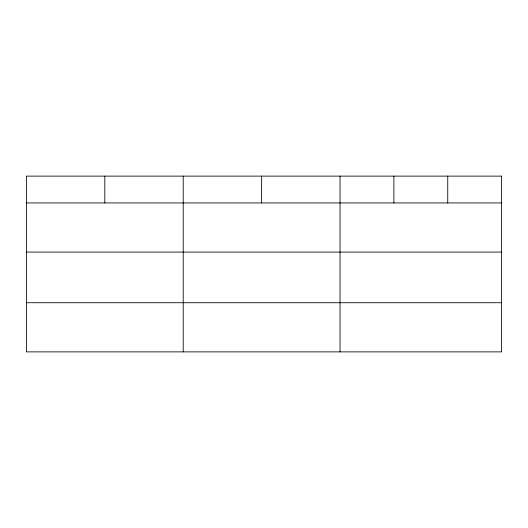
<?xml version="1.0" encoding="UTF-8"?>
<svg xmlns="http://www.w3.org/2000/svg" width="528" height="528" viewBox="0 0 528 528"><rect width="100%" height="100%" fill="white"/><g stroke="black" fill="none" stroke-linecap="round" stroke-linejoin="round"><path stroke-width="0.79" d="M26.4 202.937L501.6 202.937M26.4 252.087L501.6 252.087M26.4 302.729L501.6 302.729M447.744 176.121L447.744 202.937M393.888 176.121L393.888 202.937M340.032 176.121L340.032 351.879M261.624 176.121L261.624 202.937M183.216 176.121L183.216 351.879M104.808 176.121L104.808 202.937M501.6 176.121L26.4 176.121L26.4 351.879L501.6 351.879L501.6 176.121"/></g></svg>
